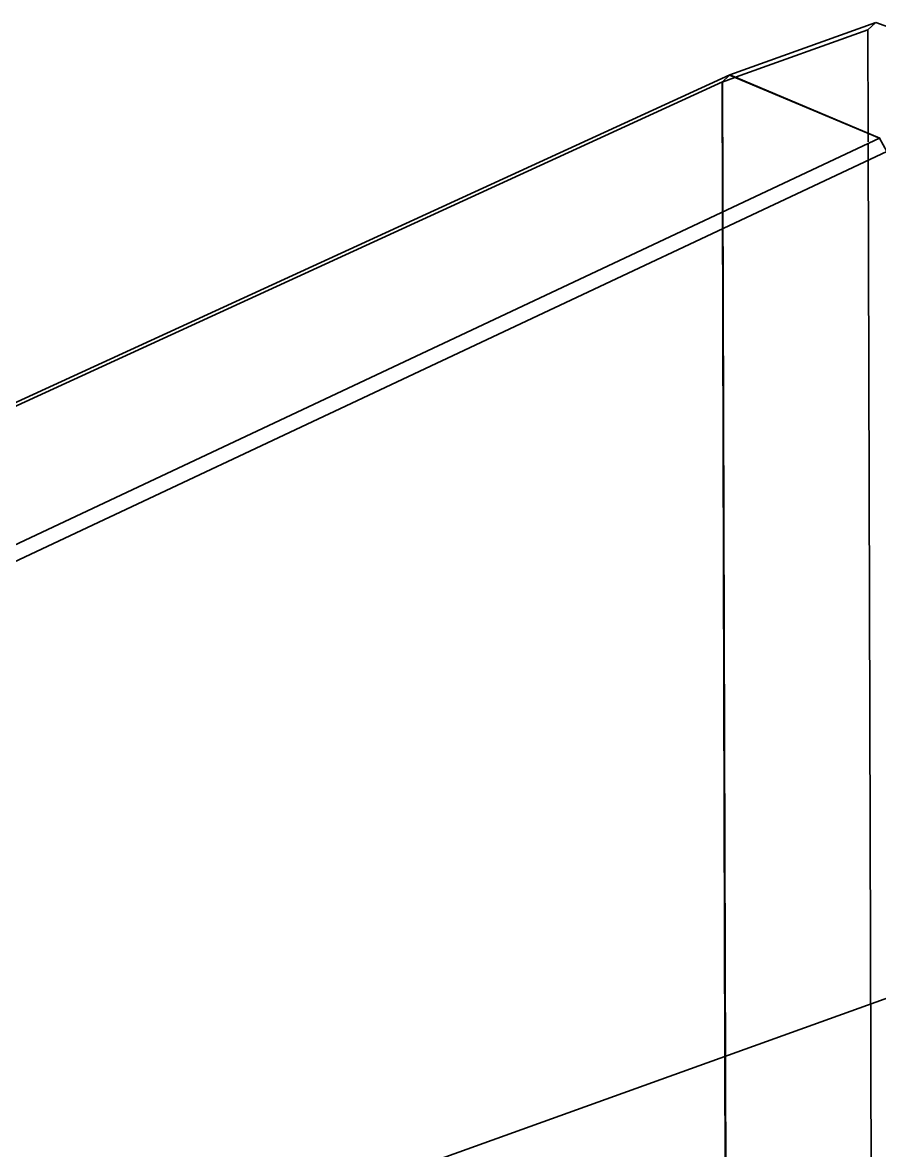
# Model space of a CAD drawing. Header units: metres. Extents: x -902 to -724, y 0 to 650.
# Drawn here: x -900.2 to -898.975, y 589.506 to 591.117 of the extents above; entities that cross this region are included whole.
import ezdxf

# ---------------------------------------------------------------- set-up
doc = ezdxf.new("R2010")
doc.units = ezdxf.units.M
doc.layers.add('D-BDGE-GEN-MOD', color=7, linetype='Continuous', lineweight=35)

msp = doc.modelspace()

# ---------------------------------------------------------------- linework, layer by layer
at = {"layer": 'D-BDGE-GEN-MOD'}
for p, q in [((-899.1892, 591.0426), (-898.9807, 591.1175)), ((-898.9807, 591.1175), (-898.7472, 591.034)), ((-902.4587, 589.5435), (-899.1892, 591.0427)), ((-899.19, 591.0424), (-898.9755, 590.9521)), ((-898.9748, 590.9524), (-899.1892, 591.0427)), ((-902.2004, 589.4357), (-898.9755, 590.9521)), ((-898.9647, 590.9334), (-898.9755, 590.9521)), ((-902.1895, 589.417), (-898.9647, 590.9334)), ((-902.0866, 588.6023), (-898.8162, 589.7766))]:
    msp.add_line(p, q, dxfattribs=at)
at = {"layer": 'D-BDGE-GEN-MOD', "color": 254, "true_color": 0xd7d7d7}
for p, q in [((-898.992, 591.1072), (-898.9807, 591.1175)), ((-899.1812, 591.0393), (-898.992, 591.1072)), ((-898.9916, 590.9595), (-898.992, 591.1072)), ((-902.469, 589.5336), (-899.1996, 591.0328)), ((-899.2003, 591.0324), (-899.19, 591.0424)), ((-899.1952, 589.274), (-899.2003, 591.0324))]:
    msp.add_line(p, q, dxfattribs=at)
at = {"layer": 'D-BDGE-GEN-MOD', "color": 7, "true_color": 0xf8f8f8}
for p, q in [((-899.2003, 591.0324), (-899.182, 591.039)), ((-899.1897, 591.0422), (-899.1996, 591.0328)), ((-899.1996, 591.0321), (-899.1945, 589.275)), ((-898.9915, 590.9471), (-898.9916, 590.9578)), ((-898.9869, 589.3488), (-898.9915, 590.9445))]:
    msp.add_line(p, q, dxfattribs=at)

doc.saveas('drawing.dxf')
